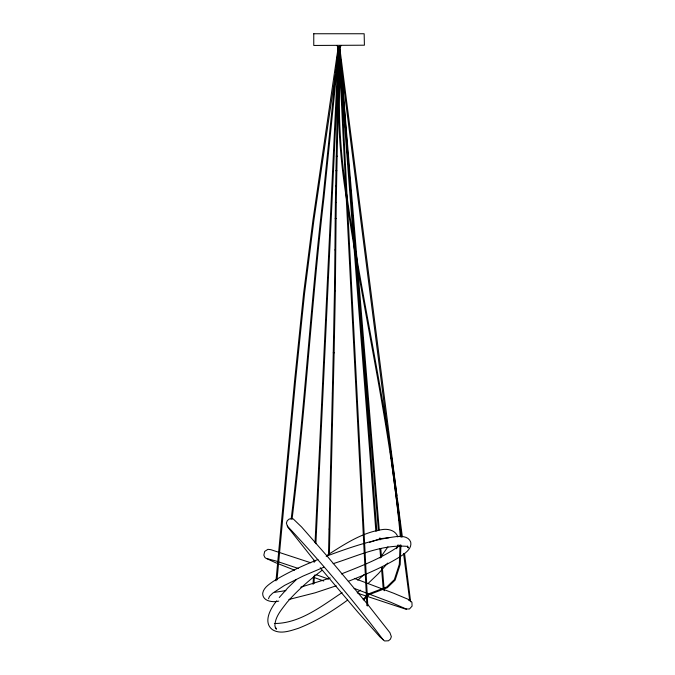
<?xml version="1.0" encoding="UTF-8"?>
<svg xmlns="http://www.w3.org/2000/svg" width="675" height="675" viewBox="0 0 675 675"><rect width="100%" height="100%" fill="white"/><g stroke="black" fill="none" stroke-linecap="round" stroke-linejoin="round"><path stroke-width="1.01" d="M334.952 249.944L335.197 218.447M334.952 249.91L334.471 290.731M336.082 218.455L335.348 290.748M335.197 218.489L335.399 202.407M336.082 218.497L336.285 202.416M335.399 202.449L335.677 186.047M334.471 290.689L333.248 352.856M336.285 202.466L336.555 186.064M335.357 290.697L334.133 352.882M335.677 186.097L335.964 170.682M336.555 186.114L336.85 170.699M335.964 170.733L336.268 156.119M337.846 79.372L336.268 156.17M338.065 68.057L338.15 63.948M338.411 50.456L338.479 47.275M336.85 170.75L337.146 156.136M339.095 60.843L337.146 156.195M339.314 49.427L339.356 47.292M332.336 393.069L333.248 352.806M334.133 352.831L329.375 554.302M328.497 554.285L329.088 529.073M329.088 529.124L332.336 393.019M340.293 75.625C337.956 111.367 340.327 147.175 344.925 182.647L345.389 185.743M340.36 73.592L340.462 70.537M400.047 544.995L399.322 564.334L394.343 579.631L386.809 586.938L368.761 593.798L363.125 599.265M400.933 545.029L400.199 564.494L395.111 580.146L387.273 587.739L369.233 594.599L363.69 599.974M313.09 584.39L313.436 577.074M314.128 562.452L314.221 560.368M315.056 542.666L337.812 60.252M337.897 58.472L338.108 54.017M338.285 50.144L338.428 47.157M314.018 583.386L314.415 575.024M315.892 543.738L338.985 54.059M339.162 50.186L339.306 47.199M275.974 580.846L294.545 381.223L303.581 293.49L312.938 220.185L338.302 46.415M277.028 579.909L295.498 381.341L304.535 293.625L313.892 220.337L334.64 79.439M338.2 48.406L323.072 197.395C310.5 304.358 304.484 411.961 291.178 518.83M339.314 46.516L323.975 197.513C311.403 304.476 305.387 412.079 292.081 518.957M334.783 78.41L335.365 74.275M335.652 72.2L335.948 70.133M337.829 56.751L338.091 54.844M339.77 47.225L340.023 46.077M398.098 544.784L396.596 548.75M268.523 598.742L269.485 596.362L272.54 593.283L284.496 585.428L302.965 576.112L323.899 567.202M387.956 546.792L380.042 558.056M276.725 600.792C270.852 607.998 262.609 622.122 272.32 629.598C280.235 634.702 290.25 630.804 298.342 628.332C316.027 621.405 332.286 611.297 347.566 600.1M279.264 597.502L287.778 587.9L296.317 579.623M387.669 563.093L378.523 573.514L368.499 583.082M357.75 580.179L363.994 574.737M321.773 570.535C309.218 580.137 297.219 590.566 286.875 602.556C281.652 609.508 274.86 616.849 274.894 626.079L276.438 629.167L275.231 627.522M357.21 592.658L360.391 590.144M400.25 545.248C382.396 557.98 361.665 565.937 341.39 573.919M342.09 592.625C321.68 606.074 299.894 623.514 274.371 623.506M327.012 555.365C344.554 544.227 362.897 531.807 384.016 529.369C389.492 528.938 396.157 531.149 397.786 536.954M369.596 542.337L380.27 538.701L388.893 537.722M317.95 559.516C302.51 565.793 287.196 572.619 273.063 581.513C268.819 584.525 263.731 587.68 262.685 593.215C262.373 601.324 272.751 602.606 278.741 601.121M326.194 556.259C349.144 547.763 372.549 539.502 396.951 536.532C401.996 536.051 408.729 536.49 410.712 542.126C412.121 548.699 405.169 553.238 400.57 556.403C384.193 566.671 366.314 574.265 348.368 581.302M333.172 563.65C357.058 556.183 381.729 544.193 407.185 546.37L408.35 547.973L407.624 546.016M330.185 577.986L300.755 587.191M336.234 585.807L315.09 592.819L288.858 599.493M285.888 590.617L274.944 592.279M410.653 601.805L404.536 553.39M367.343 605.804L367.774 605.635M266.448 558.478L276.126 561.052L298.316 568.46M408.535 600.126L409.708 600.227M310.753 562.764L270.844 549.686L267.933 549.332L264.676 551.416L263.841 555.188L264.946 557.558L265.933 558.242L275.535 562.688L294.621 570.156M316.027 574.644L328.632 579.125M357.885 593.3L405.312 609.019L409.48 608.968L412.087 606.116L411.919 602.252L408.746 599.552L393.711 593.249L354.392 578.408M354.105 588.381L390.479 602.142L406.477 609.12M313.917 577.403L323.722 581.015M287.263 526.002C321.148 562.14 353.346 600.353 383.214 639.875M320.245 567.734L358.071 612.385L379.865 636.829L384.598 640.963L388.462 640.794L390.462 639.107L391.357 636.652L389.956 632.728L367.622 604.344M366.382 602.834L327.324 556.327L301.598 526.981L293.127 518.83L289.263 518.999L287.255 520.687L286.369 523.142L287.761 527.065L315.082 561.499M346.638 193.987C362.973 308.559 390.8 421.453 401.237 536.836M346.545 199.277C339.744 156.735 336.732 113.543 339.584 70.504L338.884 54.025M347.49 205.462C363.791 316.136 390.327 425.326 400.351 536.878M402.368 536.929L397.28 498.116M398.562 515.734L391.458 461.067M398.967 518.771L399.229 520.805M400.3 528.913L400.562 530.947M401.093 534.997L401.372 537.055M403.54 553.517L409.767 600.86M396.343 490.902L339.626 46.415M396.605 492.961L397.01 496.057M387.872 433.164L341.609 69.981M388.133 435.198L388.403 437.265M390.26 451.752L390.53 453.819M390.791 455.895L391.188 458.992M340.959 64.884L341.348 67.939M339.5 46.44L379.257 529.968M379.907 537.848L380.067 539.823M380.801 548.8L381.493 557.145M382.337 567.397L384.252 590.752M342.157 89.446L342.579 94.567M342.917 98.651L343.254 102.76M343.583 106.844L343.921 110.945M344.343 116.049L344.596 119.129M345.018 124.242L345.271 127.322M345.777 133.447L345.946 135.506M346.452 141.64L346.621 143.691M347.203 150.854L347.625 155.967M348.131 162.093L348.3 164.143M348.882 171.29L349.051 173.34M349.557 179.466L349.726 181.516M349.979 184.579L350.494 190.882M350.671 192.982L351.186 199.277M351.532 203.479L351.962 208.727M352.223 211.882L352.654 217.131M352.831 219.232L354.113 234.917M354.291 237.001L355.32 249.547M356.003 257.909L378.38 530.035M379.932 548.876L380.616 557.221M381.459 567.447L383.299 589.908M355.193 249.505L339.626 47.258L342.048 96.803M355.354 251.589L355.674 255.757M355.835 257.842L376.861 531.107M339.668 60.978L339.829 63.079M340.942 77.591L341.103 79.633M341.575 85.75L353.379 239.169M353.616 242.283L375.848 531.183M367.782 605.737L342.951 115.113M343.33 140.4L366.896 605.678M342.039 96.744L342.951 115.172M343.33 140.459L340.495 83.008M338.774 47.242L339.398 60.092M339.398 60.033L340.495 83.067M339.457 46.803L339.677 51.983M339.854 56.084L340.242 65.382M341.061 45.453L340.352 47.225L337.745 47.225L337.027 45.453M313.765 33.75L313.765 45.453L364.407 45.2L364.154 33.75L313.765 33.75"/></g></svg>
